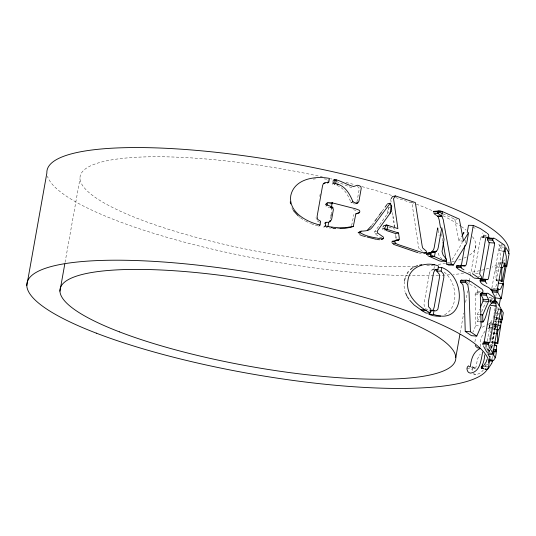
<?xml version="1.0" encoding="UTF-8"?>
<svg xmlns="http://www.w3.org/2000/svg" width="536" height="536" viewBox="0 0 536 536"><rect width="100%" height="100%" fill="white"/><g stroke="black" fill="none" stroke-linecap="round" stroke-linejoin="round"><path stroke-width="0.4" stroke-dasharray="2.68 2.01" d="M472.149 370.543L472.792 368.138L473.703 367.26L474.976 368.393L471.211 367.388M478.213 273.702L474.521 273.481L474.541 271.598L480.43 238.56L481.006 237.066L483.15 236.872L483.586 235.914L483.378 234.319L482.132 232.986M500.423 264.777L500.617 255.826L499.485 250.667L500.175 246.801L504.188 247.284M493.636 343.161L491.84 342.705L491.733 339.864M497.957 281.005L496.336 280.79L495.901 279.611L496.236 273.561L495.854 270.76L496.537 266.935L497.596 266.164L498.929 262.419L501.361 262.734M404.385 281.346L404.064 286.15L404.982 291.517M493.415 345.157L490.943 344.722L490.681 348.052M491.793 339.094L491.921 337.553M490.286 302.719L490.788 300.462L493.2 300.756M479.599 292.535L477.321 292.361L475.593 292.937L475.137 294.056L475.713 325.64L472.953 332.086M474.909 341.754L475.841 336.836M496.785 325.446L495.19 325.057L491.988 342.886L495.19 325.057L494.654 324.528L496.966 324.91M65.064 262.412L80.005 178.542M319.784 196.404L320.22 193.978M327.985 180.893L328.246 179.426M332.755 182.548L333.01 181.121M330.504 218.708L330.792 217.1M331.221 214.688L331.938 210.675L331.429 208.611M351.623 225.589L353.881 214.561M356.916 202.079L359.207 189.242L358.865 187.379L356.748 186.3M381.933 237.348L380.567 237.669L377.438 235.626L375.173 233.81L374.664 231.813L387.22 214.018L388.332 207.787L391.126 207.157M433.912 269.112L434.415 266.258L431.286 265.24M462.334 241.019L461.918 243.364L451.741 260.195M465.342 243.069L465.918 239.833M460.196 332.789L463.714 313.058M465.617 302.364L467.667 290.854M468.839 284.281L469.275 281.809M469.422 280.991L470.159 276.877M470.307 276.053L475.868 244.811M491.86 288.12L499.445 245.515L498.849 244.456L503.612 244.979M491.13 329.037L487.954 328.3L489.207 327.255L489.911 323.476L495.485 324.749L494.782 328.528L493.509 329.586M485.723 347.274L486.098 345.151L485.1 345.171L486.688 345.539M489.207 327.255L489.911 323.476M485.911 348.4L486.487 345.171M487.211 341.13L490.52 322.545L493.093 318.619M495.834 296.334L496.39 293.226M487.586 350.229L488.021 347.77M489.482 339.576L489.777 337.935M489.917 337.117L490.507 333.841M490.648 333.024L491.09 330.565M491.231 329.747L491.82 326.471M491.961 325.647L492.403 323.188M493.274 318.277L493.864 315M494.004 314.176L494.447 311.724M494.587 310.9L495.177 307.624L493.964 305.48M487.847 351.536L488.423 348.313M488.263 351.844L488.517 350.417L490.165 350.678M489.241 351.65L489.522 350.095M496.725 310.364L497.549 311.818L496.356 318.505L493.736 327.221L496.209 327.67M491.298 348.547L491.673 346.423L490.085 346.062M491.579 348.206L498.755 307.912M491.807 348.038L496.122 323.798L492.919 323.081M492.999 355.884L492.51 359.033L490.869 358.718M496.336 280.79L499.244 265.983L499.505 263.075L498.929 262.419M405.357 277.534L406.817 274.057M493.75 327.349L494.179 325.955M475.271 368.426L475.955 367.193L477.583 358.772L480.202 354.175M485.918 364.38L484.705 367.562M496.879 284.073L494.862 288.361M494.829 328.414L492.443 327.865M479.767 321.741L477.442 321.533L477.301 314.471L479.573 309.205M477.442 321.533L479.74 316.213M481.71 311.657L484.665 304.817L486.333 302.204M477.321 292.361C479.117 286.325 468.524 285.239 466.025 281.393M463.513 241.006L458.85 240.959L461.777 235.967M497.549 311.818L495.994 314.19L498.46 314.639M387.22 214.018L388.928 211.459L388.332 207.787M495.445 324.803L492.564 324.434M371.937 225.16L374.369 221.83M377.284 217.837L378.738 215.84M382.141 211.177L384.567 207.854M485.127 331.121C481.549 335.59 478.615 342.283 481.194 347.857M483.425 369.813C481.268 372.989 477.107 375.562 473.255 373.934M488.859 352.018L489.85 350.799M482.3 327.248L486.447 324.923M487.727 328.595L490.46 326.853M444.599 314.82C460.518 305.909 456.444 280.576 442.89 271.082M413.323 267.417L414.723 266.801M487.177 324.615L489.87 323.53M433.691 269.722L430.817 270.238L429.503 272.891L424.244 302.405L424.03 304.977L425.249 308.193L426.723 309.466L430.06 309.332M374.664 231.813L376.6 231.291M375.173 233.81L377.766 233.12M313.245 179.104L315.543 178.857M395.615 197.57L411.95 202.997L418.448 246.245L418.991 248.349L421.236 248.155M339.965 228.604L335.965 228.597M490.943 344.722L490.36 345.733L492.825 346.182M491.673 346.423L490.031 346.156L489.629 345.037M443.52 259.29L444.967 259.257M442.93 213.824L454.83 219.157L457.067 219.137M432.043 269.802L433.785 269.822M481.006 237.066L486.172 237.381M481.348 236.872L485.04 237.1M482.333 237.046L484.557 237.193M483.613 235.083L488.082 235.384M483.586 235.914L488.812 236.262M483.15 236.872L485.388 237.019M478.373 276.402L479.861 276.502M475.137 294.056L480.41 294.438M351.904 187.392L350.49 187.292L335.637 181.161M475.593 292.937L479.358 293.212M328.601 203.707L330.082 203.814M477.717 291.45L481.509 291.745M477.301 314.471L479.62 314.672M475.713 325.64L479.573 325.982M488.912 297.098L492.571 297.889M489.529 301.326L491.117 301.5M489.837 301.299L491.425 301.473M493.656 298.746L489.676 298.297L489.388 297.54M489.381 300.951L490.976 301.125M499.445 245.515L504.242 246.064M489.716 299.162L492.906 299.524M489.616 300.066L492.812 300.428M499.485 250.667L503.505 251.143M496.537 266.935L500.55 267.41M495.854 270.76L499.063 271.142M492.792 288.314L496.812 288.79M495.901 279.611L497.522 279.819M324.28 178.903L326.659 179.218M496.537 280.556L498.158 280.77M353.338 203.787L354.738 203.982M496.818 307.872L500.925 308.502M497.549 309.172L500.014 309.56M496.859 313.031L500.972 313.681M493.911 329.298L495.552 329.56M492.403 332.997L494.869 333.385M494.654 324.528L497.127 324.937M491.626 341.72L494.098 342.129M495.043 324.582L497.515 324.997M498.004 318.786L496.356 318.505L495.941 315.108M494.896 325.982L499.016 326.685M491.954 342.611L493.602 342.893M495.579 321.191L497.227 321.473M418.583 252.938L421.484 253.448M494.252 326.565L496.725 327M329.017 227.847L330.612 228.142M494.514 317.165L497.797 317.788M496.061 318.15L497.703 318.464M494.969 319.235L497.428 319.704M496.142 317.111L498.601 317.58M494.085 321.667L497.354 322.304M490.896 358.959L492.53 359.274M490.52 322.545L492.122 322.9M486.366 364.071L487.961 364.433M489.254 327.141L491.599 327.798M486.266 348.869L489.455 349.593M485.65 365.853L488.035 366.396M489.381 323.704L491.767 324.253M484.102 366.41L487.284 367.14M315.362 225.22L318.129 225.891M471.908 367.033L475.693 368.031M472.015 366.711L474.266 367.321M471.305 367.73L472.792 368.138M466.977 368.038L472.183 369.472M388.841 227.164L394.818 229.153M328.079 207.057L329.446 207.519M311.269 223.746L313.995 224.731M353.472 209.623L356.949 210.943L357.626 211.707M473.71 373.719L475.539 374.53M472.678 227.164L475.466 228.41M337.084 185.469C344.132 187.995 347.985 194.963 350.564 201.543M305.567 221.087L310.558 223.412M319.49 222.333L316.448 220.343L316.039 217.428M488.517 350.417L489.562 351.047M300.569 217.918L304.944 220.691M490.788 300.462L491.324 300.823M422.348 251.317L418.991 248.349M298.793 216.383L299.979 217.408M442.073 259.324L438.863 255.183L437.838 251.786M500.175 246.801L503.063 251.9M291.872 207.894L292.904 209.817M454.83 219.157L458.85 240.959M438.14 230.225L439.145 235.699M441.557 233.75L442.837 241.16M390.724 199.365L391.407 204.33M392.546 212.604L393.116 216.745M395.568 234.292L395.769 235.806M466.24 257.046A200.92 42.8 10.1 0 1 462.019 258.908M461.241 259.196A200.92 42.8 10.1 0 1 457.932 260.315M454.32 261.34A200.92 42.8 10.1 0 1 450.434 262.278M449.764 262.419A200.92 42.8 10.1 0 1 446.3 263.109M445.584 263.243A200.92 42.8 10.1 0 1 437.101 264.529M429.47 265.36A200.92 42.8 10.1 0 1 424.988 265.729M414.951 266.298A200.92 42.8 10.1 0 1 87.12 190.829A200.92 42.8 10.1 0 1 322.317 176.873M330.384 178.689A200.92 42.8 10.1 0 1 332.032 179.071M346.008 182.441A200.92 42.8 10.1 0 1 354.892 184.719M362.021 186.629A200.92 42.8 10.1 0 1 392.339 195.653M411.427 202.266A200.92 42.8 10.1 0 1 415.668 203.861M416.365 204.129A200.92 42.8 10.1 0 1 432.88 210.95M443.058 215.76A200.92 42.8 10.1 0 1 460.652 225.991M461.308 226.453A200.92 42.8 10.1 0 1 466.072 230.118M472.477 236.691A200.92 42.8 10.1 0 1 469.683 255.022M504.878 259.766A234.554 49.969 10.1 0 1 501.783 262.278M501.267 262.627A234.554 49.969 10.1 0 1 491.988 267.129M488.691 268.261A234.554 49.969 10.1 0 1 468.437 272.73M463.62 273.394A234.554 49.969 10.1 0 1 453.288 274.486M449.657 274.774A234.554 49.969 10.1 0 1 439.393 275.377M438.636 275.41A234.554 49.969 10.1 0 1 409.015 275.705M408.137 275.685A234.554 49.969 10.1 0 1 177.503 240.302A234.554 49.969 10.1 0 1 47.469 176.244"/><path stroke-width="0.8" d="M479.687 273.789L485.583 238.862L486.172 237.381L488.37 237.214L488.812 236.262L488.584 234.661L487.304 233.301M494.875 238.493L493.462 238.024L492.765 238.969L492.805 240.262L494.467 243.069L494.453 244.952L488.571 277.99L487.981 279.477L482.608 279.022L489.073 244.49C490.065 241.91 486.36 240.409 487.686 237.904L488.128 237.595L489.509 238.051M486.849 283.551L485.596 282.191L485.348 280.596L485.79 279.638L487.639 279.665M495.505 238.922L504.41 245.066L505.039 246.151L497.013 291.216L491.425 290.579L490.822 289.514C488.577 286.036 478.326 284.777 480.464 279.223L482.266 279.216M392.205 241.26L398.697 240.202L399.3 238.306L398.57 232.993L384.359 228.49L382.315 228.979M480.544 321.814L482.869 322.022L482.702 314.94L487.941 302.947C490.641 299.416 485.462 296.736 486.547 293.433L487.05 293.125L488.598 293.654L494.467 297.701M480.537 306.947L483.05 301.004L482.795 297.936L480.919 294.867L481.147 292.964L486.547 293.433M506.755 266.446L506.138 265.568L506.299 256.57L505.113 251.337L505.796 247.471L509.2 253.448L506.755 266.446L504.302 266.091M501.569 280.341C502.359 276.06 501.039 271.779 502.158 267.605L503.244 266.868L504.597 263.149L504.999 263.216L504.932 266.747L502.225 281.313L501.79 281.333L501.569 280.341L499.143 280.026M497.395 342.678C498.185 338.404 496.912 334.122 498.024 329.942L499.09 329.205L500.423 325.486L500.812 325.553L497.756 343.857L497.395 342.678L494.098 342.129M494.239 345.305L496.711 345.74C496.162 350.698 496.899 356.326 493.623 360.46L489.502 359.716M483.271 342.102L488.892 342.772L489.837 342.477L496.128 307.925L495.907 303.396L496.416 301.138L500.925 308.502L492.899 353.559L487.15 352.681M492.705 301.674L494.963 301.58L495.298 299.791L494.949 298.15L494.293 301.848C486.541 303.925 487.646 316.843 482.869 322.022M492.899 353.559C491.666 350.122 487.311 346.819 488.892 342.772M482.923 344.635L482.99 343.08L488.611 343.75M357.813 213.301L359.2 212.745L359.817 211.814L359.703 210.876L359.006 210.112L355.435 208.765L332.534 202.923L328.407 202.575L327.268 202.936L326.793 203.626L327.315 204.96L332.106 207.003L332.836 207.62L333.372 209.69L331.65 219.331L330.21 221.69L328.642 222.252L328.005 226.4L326.632 227.398M26.8 285.641L46.867 172.994A234.554 49.969 10.1 0 1 275.41 160.532A234.554 49.969 10.1 0 1 509.006 250.359L508.416 253.649M59.938 291.189L64.769 264.054M320.005 225.02L320.669 221.294L317.547 219.284L317.111 216.37L322.585 185.637L323.235 183.942L324.488 182.776L328.796 182.059L329.452 178.394C315.175 175.721 294.304 178.749 290.76 195.694C288.428 212.089 306.358 221.924 320.005 225.02L318.826 226.065M323.898 227.043L325.205 226.031L325.875 222.306L328.642 222.252M332.501 183.975L333.828 182.97L334.464 179.406C341.251 180.712 347.107 185.054 353.733 186.501L357.237 185.282L358.691 185.436L360.869 186.528L361.224 188.397L358.939 201.241L357.8 202.916L355.803 203.76M330.933 216.296L331.221 214.688M339.965 228.604L344.896 228.363L351.335 227.197L353.325 226.346L355.877 213.71L359.2 212.745M390.242 203.211L372.446 227.096C369.813 231.016 365.264 230.929 361.103 231.184L360.319 231.894L360.48 232.771C366.684 236.992 375.079 237.542 382.336 239.103L383.602 238.131L383.307 237.019L377.766 233.12L377.243 231.117L390.014 213.382L391.126 207.157L390.242 203.211L387.481 203.854M437.992 229.442L437.704 227.874L434.16 247.779L433.497 249.923L431.286 252.148L430.442 256.878L439.185 260.798L441.349 261.313L446.307 260.925L446.414 259.223L443.098 255.042L442.033 251.625L444.056 239.451L441.778 227.673L438.234 247.578C437.657 253.354 430.991 252.684 426.817 253.066M438.214 213.268L438.468 211.821L442.488 211.593L459.305 219.117L463.513 241.006L468.605 232.49L466.655 243.451L453.302 265.086L448.773 265.099L446.803 264.215L446.233 260.925M440.619 316.046L437.028 316.22L433.195 315.691L429.122 314.465L429.383 313.011M429.765 310.833L431.366 311.001L432.512 310.532L433.564 309.172L434.24 306.887L439.5 277.38L439.326 274.305L436.827 271.189L437.209 269.052M430.247 312.93L430.89 309.299L428.505 306.699L428.318 302.197L433.57 272.69L434.91 270.044L437.952 269.655L438.589 266.091C426.911 260.999 409.873 266.151 407.97 280.14C405.089 295.403 418.18 306.492 430.247 312.93L426.073 313.098L422.214 310.759L414.114 304.997L409.792 300.307M429.122 314.465L433.376 314.331L434.026 310.706L435.661 310.88L436.84 310.431L437.912 309.078L443.855 277.286L443.661 274.204L441.088 271.055L436.827 271.189M441.088 271.055L441.724 267.491L438.173 267.605M463.586 233.971L463.868 232.41L462.193 235.257M464.906 245.495L461.597 264.074L460.705 265.709M467.211 232.564L468.504 225.288L473.322 225.408L480.423 228.604L486.648 232.859M473.322 225.408L466.407 264.194L465.503 265.822L462.307 265.749M455.801 357.458L459.901 334.437M491.425 290.579L491.713 288.938M498.138 283.088L503.036 283.772L503.559 284.368L501.294 298.713L495.559 297.889L492.155 291.879L492.41 290.452M490.474 307.215L484.189 341.774L489.837 342.477M482.467 365.123L481.904 368.279L481.248 367.863C482.976 363.904 484.571 359.515 484.758 354.865M501.294 298.713L497.783 292.549L498.413 288.984L496.812 288.79M488.939 363.006L490.112 356.427M499.19 305.446L500.51 298.05M503.003 284.067L506.225 265.977M494.869 345.412L495.298 342.993M495.291 357.854L493.643 354.892L494.279 351.328L492.631 351.067M500.014 309.56L501.663 309.815L500.972 313.681L502.125 319.483L500.383 326.129M495.277 351.14L495.559 349.586M500.503 322.243L501.06 319.128M487.01 359.462L486.125 362.061L481.904 368.279L483.492 368.647M491.854 363.18L492.752 360.56L489.469 359.931M404.439 280.542L405.129 278.291M482.702 351.924C480.98 359.609 480.444 372.098 470.213 373.143L468.437 372.306C466.769 370.537 466.213 367.381 468.471 365.84L469.704 366.986L470.394 366.631C471.043 359.442 473.248 351.402 480.631 348.346L477.476 347.81L475.847 346.477L475.244 345.204M474.105 278.043L480.712 278.861L481.395 277.882L481.355 276.596L479.894 274.358M503.036 283.772L500.544 289.105L499.492 289.654L498.413 288.984M476.772 336.099L481.114 326.116L480.316 295.41L480.866 293.319L482.635 292.77L483.01 290.921L482.152 289.293L470.99 281.594L466.749 280.147L461 280.328L460.592 281.099L460.766 282.351L462.91 284.757L464.082 292.288L465.241 331.422L471.419 335.663L476.772 336.099L470.427 331.75L465.241 331.422M496.309 346.182L496.711 345.74M436.632 215.472L437.698 216.169L441.718 215.941L437.812 213.341L437.242 211.767L438.394 210.735L442.488 211.593L441.718 215.941L443.225 219.552L451.279 264.174L453.302 265.086M470.427 331.75L469.047 292.489L467.821 284.924L465.63 282.499L465.858 280.469M395.253 240.698L394.677 241.562L395.347 243.13L397.638 244.396L422.328 252.61L425.296 253.139L426.488 252.175L426.167 251.022L422.723 248.021L422.16 245.91L415.32 202.541L395.36 195.915L392.506 196.531L391.173 198.655M329.513 221.495L330.223 220.309M382.959 227.016L383.843 225.602L386.603 224.959L397.88 228.604L393.545 198.742L395.36 195.915M384.359 228.49L386.603 224.959M407.213 273.44L408.385 271.598M446.307 260.925L445.677 261.213L443.453 260.67L430.978 255.056L430.274 253.508L430.743 252.804M488.088 368.868L491.653 363.495M473.469 277.608C468.692 272.697 460.906 272.181 456.297 267.39L456.88 265.534L458.334 265.501M390.014 213.382L391.756 210.836L391.126 207.157M464.002 269.889L461.55 268.302L460.933 266.58L461.597 265.608L464.906 265.963M371.455 225.83L367.314 230.272M374.852 221.167L376.795 218.5M379.227 215.177L381.652 211.847M385.056 207.184L386.992 204.524M327.59 183.091L328.796 182.059M410.422 269.588L412.62 267.725M325.54 204.651L326.793 203.626M326.015 203.961L327.268 202.936M326.049 205.978L327.315 204.96M324.568 223.311L325.875 222.306M333.137 180.411L334.464 179.406M334.913 180.907L336.286 179.915L335.657 183.453L334.283 184.451M330.129 207.754L331.503 206.755L332.193 202.876L330.819 203.874L332.534 202.923M331.181 207.667L332.106 207.003M331.429 208.611L332.836 207.62M336.943 184.853L337.894 184.196C345.861 186.783 350.001 194.575 352.983 201.824L355.281 202.93L357.8 202.916M331.101 227.82L332.086 227.17L339.147 227.8L346.738 227.472L353.325 226.346M351.107 202.702L352.983 201.824M415.427 266.486L417.537 265.561M461 280.328L461.871 279.993M360.319 231.894L358.135 232.698L361.103 231.184M359.02 233.301L360.48 232.771M323.985 183.62L325.191 183.198M355.991 213.898L357.123 213.576M381.15 239.277L383.213 238.788M385.799 225.763L387.897 225.288L387.193 229.22L384.399 229.85M419.661 265.112L421.778 264.663M391.642 242.118L394.677 241.562M392.285 243.679L395.347 243.13M398.57 232.993L395.474 233.535L385.98 230.38M395.568 240.731L398.697 240.202M396.131 239.873L399.273 239.344M428.793 252.737L430.71 252.443M484.765 369.043L487.472 369.552L485.087 369.009M423.815 253.025L426.113 252.845M437.242 211.767L433.329 212.035L433.691 211.345L437.604 211.084M437.812 213.341L433.885 213.603L436.103 215.124M430.274 253.508L426.355 253.769L426.455 254.567L430.381 254.305M437.128 211.372L441.115 211.137M427.701 255.639L429.678 256.623L433.684 256.396M437.698 216.169L442.079 216.256M431.286 252.148L435.306 251.927L434.462 256.657L429.678 256.623M421.015 309.801L425.035 309.574M432.385 251.478L436.431 251.263M432.934 264.858L434.562 264.771M422.214 310.759L426.274 310.545M434.616 269.789L437.952 269.655M430.475 310.813L434.026 310.706M446.803 264.215L451.279 264.174M456.88 265.534L461.597 265.608M456.23 266.519L460.933 266.58M456.297 267.39L461.007 267.457M460.592 281.099L465.442 281.239M460.766 282.351L465.63 282.499M467.801 280.837L469.442 280.898M479.66 278.459L481.147 278.559M487.686 237.904L493.013 238.319M487.438 238.554L492.765 238.969M487.479 239.84L492.805 240.262M480.464 279.223L485.79 279.638M480.028 280.181L485.348 280.596M480.008 280.991L485.335 281.407M332.903 228.336L335.965 228.597M489.093 242.614L494.467 243.069M480.879 293.661L486.273 294.13M480.919 294.867L486.32 295.336M480.39 314.739L482.702 314.94M483.103 299.229L488.564 299.745M483.05 301.004L488.517 301.527M490.822 289.514L496.383 290.123L497.013 291.216M492.222 301.567L494.607 301.828M493.609 300.515L495.204 300.696M503.505 251.143L505.113 251.337M377.257 239.478L379.609 239.76M500.55 267.41L502.158 267.605M492.155 291.879L497.783 292.549M494.587 301.272L496.195 301.466M492.008 301.647L496.021 302.123M482.896 343.877L488.524 344.548M491.09 302.813L495.907 303.396M490.675 305.359L496.323 306.063M502.172 262.834L504.597 263.149M325.205 226.031L332.086 227.17M500.597 281.099L502.225 281.313M504.503 265.347L506.138 265.568M496.376 329.687L498.024 329.942M495.693 333.513L497.341 333.774M493.643 354.892L487.881 353.981L489.522 356.875M497.951 325.071L500.423 325.486M498.828 318.92L502.125 319.483L503.317 312.796L501.663 309.815M496.075 343.315L497.723 343.596M493.167 350.718L496.463 351.281L495.331 351.991L494.279 351.328M498.051 321.62L501.348 322.183M493.093 349.197L496.39 349.76M489.301 360.721L492.584 361.344M481.589 368.312L483.177 368.674M481.234 367.14L482.822 367.508M481.248 367.863L482.836 368.225M362.269 235.753L365.425 236.564M366.999 236.966L376.473 239.384M333.828 182.97L337.894 184.196M433.376 314.331C466.4 326.357 466.474 276.248 441.724 267.491M417.812 252.677L393.397 244.302M359.723 234.674L361.632 235.485M438.468 211.821L442.187 213.489M472.404 273.668L478.621 277.916M298.197 215.874L293.252 210.46M486.809 369.143L487.157 369.585M407.179 296.643L408.921 299.088M483.298 345.881L483.506 346.256M483.914 346.966L486.742 351.971M405.605 292.984L406.864 295.912M438.046 216.477L439.152 219.753L440.565 227.988M442.977 241.984L445.952 259.277M391.521 205.161L391.749 206.816M393.116 216.745L393.344 218.4M393.685 220.879L393.913 222.534M394.255 225.02L394.476 226.674M395.863 236.564L396.064 238.078M290.257 201.851L290.478 203.921M96.266 333.137A234.554 49.969 10.1 0 0 481.723 374.925A234.554 49.969 10.1 0 0 195.62 264.911A234.554 49.969 10.1 0 0 96.266 333.137M119.441 331.871A200.92 42.8 10.1 0 0 449.617 367.669A200.92 42.8 10.1 0 0 204.551 273.434A200.92 42.8 10.1 0 0 119.441 331.871"/></g></svg>
